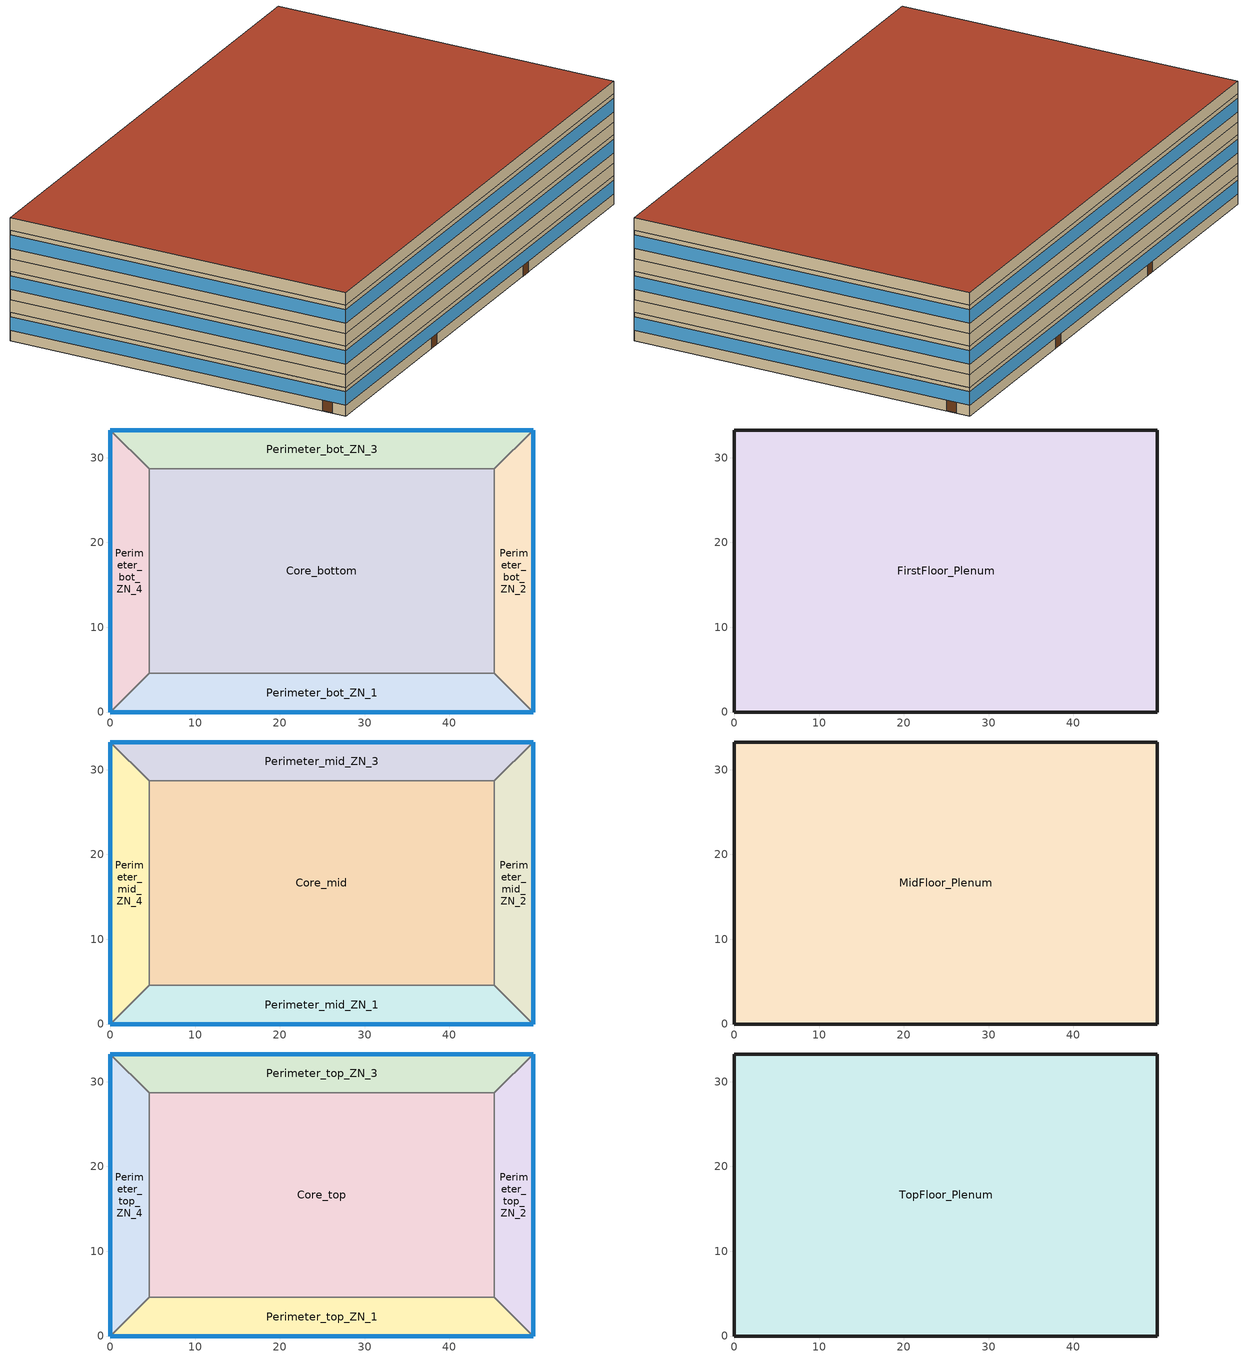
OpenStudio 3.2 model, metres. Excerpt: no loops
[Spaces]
Core_bottom
 floor ground (Foundation F 126 Perim 0 Area 98354): 45.34,28.7 45.34,4.57 4.57,4.57 4.57,28.7 z0
 wall to Perimeter_bot_ZN_1: 4.57,4.57 45.34,4.57 z0:2.74
 wall to Perimeter_bot_ZN_2: 45.34,4.57 45.34,28.7 z0:2.74
 wall to Perimeter_bot_ZN_4: 4.57,28.7 4.57,4.57 z0:2.74
 wall to Perimeter_bot_ZN_3: 45.34,28.7 4.57,28.7 z0:2.74
Perimeter_bot_ZN_2
 floor ground (Foundation F 126 Perim 3327 Area 13126): 49.91,33.27 49.91,0 45.34,4.57 45.34,28.7 z0
 wall outside: 49.91,0 49.91,33.27 z0:2.74
 wall to Perimeter_bot_ZN_1: 45.34,4.57 49.91,0 z0:2.74
 wall to Perimeter_bot_ZN_3: 49.91,33.27 45.34,28.7 z0:2.74
 window: 49.91,0 49.91,33.27 z1.02:2.33
 door: 49.91,30.99 49.91,31.9 z0:2.13
Perimeter_bot_ZN_3
 floor ground (Foundation F 126 Perim 4991 Area 20734): 49.91,33.27 45.34,28.7 4.57,28.7 0,33.27 z0
 wall outside: 49.91,33.27 0,33.27 z0:2.74
 wall to Perimeter_bot_ZN_4: 0,33.27 4.57,28.7 z0:2.74
 window: 49.91,33.27 0,33.27 z1.02:2.33
 door: 33.94,33.27 33.03,33.27 / 16.84,33.27 15.93,33.27 z0:2.13
Perimeter_bot_ZN_1
 floor ground (Foundation F 126 Perim 4991 Area 20734): 45.34,4.57 49.91,0 0,0 4.57,4.57 z0
 wall outside: 0,0 49.91,0 z0:2.74
 wall to Perimeter_bot_ZN_4: 4.57,4.57 0,0 z0:2.74
 window: 0,0 49.91,0 z1.02:2.33
 door: 15.98,0 16.9,0 / 33.01,0 33.93,0 z0:2.13
Perimeter_bot_ZN_4
 floor ground (Foundation F 126 Perim 3327 Area 13125): 0,33.27 4.57,28.7 4.57,4.57 0,0 z0
 wall outside: 0,33.27 0,0 z0:2.74
 window: 0,33.27 0,0 z1.02:2.33
 door: 0,2.28 0,1.37 z0:2.13
FirstFloor_Plenum
 floor to Perimeter_bot_ZN_3: 49.91,33.27 45.34,28.7 4.57,28.7 0,33.27 z2.74
 floor to Perimeter_bot_ZN_1: 45.34,4.57 49.91,0 0,0 4.57,4.57 z2.74
 floor to Core_bottom: 45.34,28.7 45.34,4.57 4.57,4.57 4.57,28.7 z2.74
 floor to Perimeter_bot_ZN_4: 0,33.27 4.57,28.7 4.57,4.57 0,0 z2.74
 floor to Perimeter_bot_ZN_2: 49.91,33.27 49.91,0 45.34,4.57 45.34,28.7 z2.74
 wall outside: 0,33.27 0,0 49.91,0 49.91,33.27 0,33.27 z2.74:3.96
Perimeter_mid_ZN_4
 floor to FirstFloor_Plenum: 0,33.27 4.57,28.7 4.57,4.57 0,0 z3.96
 wall outside: 0,33.27 0,0 z3.96:6.71
 wall to Perimeter_mid_ZN_3: 4.57,28.7 0,33.27 z3.96:6.71
 wall to Core_mid: 4.57,4.57 4.57,28.7 z3.96:6.71
 wall to Perimeter_mid_ZN_1: 0,0 4.57,4.57 z3.96:6.71
 window: 0,33.27 0,0 z4.98:6.29
Perimeter_mid_ZN_1
 floor to FirstFloor_Plenum: 45.34,4.57 49.91,0 0,0 4.57,4.57 z3.96
 wall outside: 0,0 49.91,0 z3.96:6.71
 wall to Core_mid: 45.34,4.57 4.57,4.57 z3.96:6.71
 wall to Perimeter_mid_ZN_2: 49.91,0 45.34,4.57 z3.96:6.71
 window: 0,0 49.91,0 z4.98:6.29
Perimeter_mid_ZN_2
 floor to FirstFloor_Plenum: 49.91,33.27 49.91,0 45.34,4.57 45.34,28.7 z3.96
 wall outside: 49.91,0 49.91,33.27 z3.96:6.71
 wall to Perimeter_mid_ZN_3: 49.91,33.27 45.34,28.7 z3.96:6.71
 wall to Core_mid: 45.34,28.7 45.34,4.57 z3.96:6.71
 window: 49.91,0 49.91,33.27 z4.98:6.29
Core_mid
 floor to FirstFloor_Plenum: 45.34,28.7 45.34,4.57 4.57,4.57 4.57,28.7 z3.96
 wall to Perimeter_mid_ZN_3: 45.34,28.7 4.57,28.7 z3.96:6.71
Perimeter_mid_ZN_3
 floor to FirstFloor_Plenum: 49.91,33.27 45.34,28.7 4.57,28.7 0,33.27 z3.96
 wall outside: 49.91,33.27 0,33.27 z3.96:6.71
 window: 49.91,33.27 0,33.27 z4.98:6.29
MidFloor_Plenum
 floor to Perimeter_mid_ZN_3: 49.91,33.27 45.34,28.7 4.57,28.7 0,33.27 z6.71
 floor to Perimeter_mid_ZN_4: 0,33.27 4.57,28.7 4.57,4.57 0,0 z6.71
 floor to Core_mid: 45.34,28.7 45.34,4.57 4.57,4.57 4.57,28.7 z6.71
 floor to Perimeter_mid_ZN_2: 49.91,33.27 49.91,0 45.34,4.57 45.34,28.7 z6.71
 floor to Perimeter_mid_ZN_1: 45.34,4.57 49.91,0 0,0 4.57,4.57 z6.71
 wall outside: 0,33.27 0,0 49.91,0 49.91,33.27 0,33.27 z6.71:7.92
Perimeter_top_ZN_3
 floor to MidFloor_Plenum: 49.91,33.27 45.34,28.7 4.57,28.7 0,33.27 z7.92
 wall outside: 49.91,33.27 0,33.27 z7.92:10.67
 wall to Perimeter_top_ZN_4: 0,33.27 4.57,28.7 z7.92:10.67
 wall to Core_top: 4.57,28.7 45.34,28.7 z7.92:10.67
 wall to Perimeter_top_ZN_2: 45.34,28.7 49.91,33.27 z7.92:10.67
 window: 49.91,33.27 0,33.27 z8.95:10.25
Perimeter_top_ZN_4
 floor to MidFloor_Plenum: 0,33.27 4.57,28.7 4.57,4.57 0,0 z7.92
 wall outside: 0,33.27 0,0 z7.92:10.67
 wall to Perimeter_top_ZN_1: 0,0 4.57,4.57 z7.92:10.67
 wall to Core_top: 4.57,4.57 4.57,28.7 z7.92:10.67
 window: 0,33.27 0,0 z8.95:10.25
Core_top
 floor to MidFloor_Plenum: 45.34,28.7 45.34,4.57 4.57,4.57 4.57,28.7 z7.92
 wall to Perimeter_top_ZN_1: 4.57,4.57 45.34,4.57 z7.92:10.67
 wall to Perimeter_top_ZN_2: 45.34,4.57 45.34,28.7 z7.92:10.67
Perimeter_top_ZN_2
 floor to MidFloor_Plenum: 49.91,33.27 49.91,0 45.34,4.57 45.34,28.7 z7.92
 wall outside: 49.91,0 49.91,33.27 z7.92:10.67
 wall to Perimeter_top_ZN_1: 45.34,4.57 49.91,0 z7.92:10.67
 window: 49.91,0 49.91,33.27 z8.95:10.25
Perimeter_top_ZN_1
 floor to MidFloor_Plenum: 45.34,4.57 49.91,0 0,0 4.57,4.57 z7.92
 wall outside: 0,0 49.91,0 z7.92:10.67
 window: 0,0 49.91,0 z8.95:10.25
TopFloor_Plenum
 floor to Perimeter_top_ZN_4: 0,33.27 4.57,28.7 4.57,4.57 0,0 z10.67
 floor to Perimeter_top_ZN_2: 49.91,33.27 49.91,0 45.34,4.57 45.34,28.7 z10.67
 floor to Core_top: 45.34,28.7 45.34,4.57 4.57,4.57 4.57,28.7 z10.67
 floor to Perimeter_top_ZN_3: 49.91,33.27 45.34,28.7 4.57,28.7 0,33.27 z10.67
 floor to Perimeter_top_ZN_1: 45.34,4.57 49.91,0 0,0 4.57,4.57 z10.67
 wall outside: 0,33.27 0,0 49.91,0 49.91,33.27 0,33.27 z10.67:11.89
 roof outside: 49.91,0 49.91,33.27 0,33.27 0,0 z11.89
[Site]
Tucson-Davis Monthan AFB_AZ_USA: Latitude {deg}=32.17; Longitude {deg}=-110.88; Time Zone {hr}=-7; Elevation {m}=809; Terrain=City
[Building]
-MediumOffice-ASHRAE 169-2013-2B created: 2021-10-06 16:02:52 +0300: North Axis {deg}=0; Default Construction Set=90.1-2016 - MedOffice - ASHRAE 169-2013-2B; Standards Number of Stories=3; Standards Number of Above Ground Stories=3; Standards Building Type=MediumOffice
[ClimateZones]
Climate Zone Institution Name 1=ASHRAE; Climate Zone Document Name 1=ANSI/ASHRAE Standard 169; Climate Zone Document Year 1=2006; Climate Zone Value 1=2B; Climate Zone Institution Name 2=CEC; Climate Zone Document Name 2=California Climate Zone Descriptions; Climate Zone Document Year 2=1995
[Site:WaterMainsTemperature]
Calculation Method=Correlation; Annual Average Outdoor Air Temperature {C}=21.6583; Maximum Difference In Monthly Average Outdoor Air Temperatures {deltaC}=19.3
[SizingPeriod:DesignDay] Barometric Pressure {Pa}=91976; Sky Clearness=0; Rain Indicator=0; Snow Indicator=0; Day of Month=21; Daylight Saving Time Indicator=0; Humidity Indicating Type=Wetbulb; Dry-Bulb Temperature Range Modifier Type=DefaultMultipliers
Name | Maximum Dry-Bulb Temperature {C} | Daily Dry-Bulb Temperature Range {deltaC} | Humidity Indicating Conditions at Maximum Dry-Bulb | Wind Speed {m/s} | Wind Direction {deg} | Month | Day Type | Solar Model Indicator | ASHRAE Taub | ASHRAE Taud
Tucson-Davis-Monthan.AFB_AZ_USA Ann Clg .4% Condns DB=>MWB | 40.8 | 13.3 | 18.5 | 4.8 | 310 | 7 | SummerDesignDay | ASHRAETau | 0.555 | 1.729
Tucson-Davis-Monthan.AFB_AZ_USA Ann Htg 99.6% Condns DB | 0.5 | 0 | 0.5 | 2.1 | 140 | 12 | WinterDesignDay | ASHRAEClearSky
[Site:GroundTemperature:FCfactorMethod]
January Ground Temperature {C}=20.9; February Ground Temperature {C}=15.4; March Ground Temperature {C}=11.9; April Ground Temperature {C}=14.8; May Ground Temperature {C}=12.7; June Ground Temperature {C}=15.4; July Ground Temperature {C}=23.3; August Ground Temperature {C}=26.3; September Ground Temperature {C}=31.2; October Ground Temperature {C}=30.4; November Ground Temperature {C}=29.8; December Ground Temperature {C}=27.8
[Material:NoMass] Thermal Absorptance=0.9; Solar Absorptance=0.7
Name | Roughness | Thermal Resistance {m2-K/W} | Visible Absorptance
CP02 CARPET PAD | VeryRough | 0.21648 | 0.8
Typical Insulation R-6.78 | Smooth | 1.19347 | 0.7
Typical Carpet Pad | Smooth | 0.21648 | 0.8
Typical Insulation R-9.73 | Smooth | 1.71283 | 0.7
Typical Insulation R-24.52 | Smooth | 4.31889 | 0.7
Typical Insulation R-1.85 | Smooth | 0.326262 | 0.7
Typical Insulation R-2.38 | Smooth | 0.418404 | 0.7
[Material]
Name | Roughness | Thickness {m} | Conductivity {W/m-K} | Density {kg/m3} | Specific Heat {J/kg-K} | Thermal Absorptance | Solar Absorptance | Visible Absorptance
100mm Normalweight concrete floor | MediumSmooth | 0.1016 | 2.31 | 2322 | 832
G01 13mm gypsum board | Smooth | 0.0127 | 0.16 | 800 | 1090 | 0.9 | 0.7 | 0.5
4 in. Normalweight Concrete Floor | MediumRough | 0.1016 | 2.31 | 2322 | 832 | 0.9 | 0.7 | 0.7
25mm Stucco | Smooth | 0.0254 | 0.72 | 1856 | 840 | 0.9 | 0.7 | 0.7
5/8 in. Gypsum Board | MediumSmooth | 0.0159 | 0.16 | 800 | 1090 | 0.9 | 0.7 | 0.7
Roof Membrane - Highly Reflective | VeryRough | 0.0095 | 0.16 | 1121.29 | 1460 | 0.75 | 0.45 | 0.7
Metal Roof Surface; F08 Metal surface | Smooth | 0.0008 | 45.28 | 7824 | 500 | 0.9 | 0.7 | 0.7
8 in. Normalweight Concrete Floor | MediumRough | 0.2032 | 2.31 | 2322 | 832 | 0.9 | 0.7 | 0.7
8 in. Concrete Block Basement Wall | MediumRough | 0.2032 | 1.326 | 1842 | 912 | 0.9 | 0.7 | 0.7
G05 25mm wood | MediumSmooth | 0.0254 | 0.15 | 608 | 1630 | 0.9 | 0.5 | 0.5
Acoustic Tile - 1/2 in. | MediumSmooth | 0.0127 | 0.0576335 | 288.332 | 795.492 |  | 0 | 0
Std Wood 6inch | MediumSmooth | 0.15 | 0.12 | 540 | 1210 | 0.9 | 0.7 | 0.7
[Construction:FfactorGroundFloor] F-Factor {W/m-K}=1.26344
Name | Area {m2} | PerimeterExposed {m}
Foundation F 126 Perim 0 Area 98354 | 983.537 | 0
Foundation F 126 Perim 3327 Area 13126 | 131.262 | 33.2738
Foundation F 126 Perim 4991 Area 20734 | 207.338 | 49.911
Foundation F 126 Perim 3327 Area 13125 | 131.254 | 33.2738
[DefaultConstructionSet]
Name | Default Exterior Surface Constructions | Default Interior Surface Constructions | Default Ground Contact Surface Constructions | Default Exterior SubSurface Constructions | Default Interior SubSurface Constructions | Interior Partition Construction
90.1-2016 - MedOffice - ASHRAE 169-2013-2B | Default Surface Constructions 1 | Default Surface Constructions 2 | Default Surface Constructions 3 | Default Sub Surface Constructions 1 | Default Sub Surface Constructions 2 | Typical Interior Partition
90.1-2016 - MedOffice - Plenum - ASHRAE 169-2013-2B | Default Surface Constructions 4 | Default Surface Constructions 5 | Default Surface Constructions 6 | Default Sub Surface Constructions 3 | Default Sub Surface Constructions 4
[DefaultSurfaceConstructions]
Name | Floor Construction | Wall Construction | Roof Ceiling Construction
Default Surface Constructions 1 | Typical Insulated Exterior Mass Floor R-9.35 | Typical Insulated Steel Framed Exterior Wall R-11.9 | Typical IEAD Roof - Highly Reflective R-25.64
Default Surface Constructions 2 | Typical Interior Floor | Typical Interior Wall | Typical Interior Ceiling
Default Surface Constructions 3 | Typical Insulated Carpeted 8in Slab Floor | Typical Insulated Basement Mass Wall
Default Surface Constructions 4; Default Surface Constructions 6
Default Surface Constructions 5 | Plenum Acoustical Tile
[Construction]
Typical Insulated Exterior Mass Floor R-9.35: Typical Insulation R-6.78, 4 in. Normalweight Concrete Floor, Typical Carpet Pad
Typical Insulated Steel Framed Exterior Wall R-11.9: 25mm Stucco, 5/8 in. Gypsum Board, Typical Insulation R-9.73, 5/8 in. Gypsum Board
Typical IEAD Roof - Highly Reflective R-25.64: Roof Membrane - Highly Reflective, Typical Insulation R-24.52, Metal Roof Surface
Typical Interior Floor: 100mm Normalweight concrete floor, CP02 CARPET PAD
Typical Interior Wall: G01 13mm gypsum board, G01 13mm gypsum board
Typical Interior Ceiling: CP02 CARPET PAD, 100mm Normalweight concrete floor
Typical Insulated Carpeted 8in Slab Floor: 8 in. Normalweight Concrete Floor, Typical Carpet Pad
Typical Insulated Basement Mass Wall: 8 in. Concrete Block Basement Wall
U 0.54 SHGC 0.25 Simple Glazing Window U-0.54 SHGC 0.25: U 0.54 SHGC 0.25 Simple Glazing U-0.54 SHGC 0.25
U 0.54 SHGC 0.25 Simple Glazing Window U-0.54 SHGC 0.25 1: U 0.54 SHGC 0.25 Simple Glazing U-0.54 SHGC 0.25 1
Typical Insulated Metal Door R-2.7: F08 Metal surface, Typical Insulation R-1.85
U 0.54 SHGC 0.25 Simple Glazing Window U-0.54 SHGC 0.25 2: U 0.54 SHGC 0.25 Simple Glazing U-0.54 SHGC 0.25 2
Typical Overhead Door R-3.23: Typical Insulation R-2.38
U 0.65 SHGC 0.55 Simple Glazing Skylight U-0.65 SHGC 0.0: U 0.65 SHGC 0.55 Simple Glazing U-0.65 SHGC 0.0
Typical Interior Window: Clear 3mm
Typical Interior Door; Typical Interior Partition: G05 25mm wood
Plenum Acoustical Tile: Acoustic Tile - 1/2 in.
InteriorFurnishings: Std Wood 6inch
[DefaultSubSurfaceConstructions]
Name | Fixed Window Construction | Operable Window Construction | Door Construction | Glass Door Construction | Overhead Door Construction | Skylight Construction | Tubular Daylight Dome Construction | Tubular Daylight Diffuser Construction
Default Sub Surface Constructions 1 | U 0.54 SHGC 0.25 Simple Glazing Window U-0.54 SHGC 0.25 | U 0.54 SHGC 0.25 Simple Glazing Window U-0.54 SHGC 0.25 1 | Typical Insulated Metal Door R-2.7 | U 0.54 SHGC 0.25 Simple Glazing Window U-0.54 SHGC 0.25 2 | Typical Overhead Door R-3.23 | U 0.65 SHGC 0.55 Simple Glazing Skylight U-0.65 SHGC 0.0 | Typical Interior Window | Typical Interior Window
Default Sub Surface Constructions 2 | Typical Interior Window | Typical Interior Window | Typical Interior Door
Default Sub Surface Constructions 3; Default Sub Surface Constructions 4
[WindowMaterial:SimpleGlazingSystem]
Name | U-Factor {W/m2-K} | Solar Heat Gain Coefficient
U 0.54 SHGC 0.25 Simple Glazing U-0.54 SHGC 0.25; U 0.54 SHGC 0.25 Simple Glazing U-0.54 SHGC 0.25 1; U 0.54 SHGC 0.25 Simple Glazing U-0.54 SHGC 0.25 2 | 3.06626 | 0.25
U 0.65 SHGC 0.55 Simple Glazing U-0.65 SHGC 0.0 | 3.69087 | 0.55
[WindowMaterial:Glazing]
Clear 3mm: Optical Data Type=SpectralAverage; Thickness {m}=0.003; Solar Transmittance at Normal Incidence=0.837; Front Side Solar Reflectance at Normal Incidence=0.075; Back Side Solar Reflectance at Normal Incidence=0.075; Visible Transmittance at Normal Incidence=0.898; Front Side Visible Reflectance at Normal Incidence=0.081; Back Side Visible Reflectance at Normal Incidence=0.081; Infrared Transmittance at Normal Incidence=0; Front Side Infrared Hemispherical Emissivity=0.84; Back Side Infrared Hemispherical Emissivity=0.84; Conductivity {W/m-K}=0.9; Dirt Correction Factor for Solar and Visible Transmittance=1; Solar Diffusing=No
[Space]
Name | Space Type | Building Story | Thermal Zone | Part of Total Floor Area
Perimeter_mid_ZN_4 | Office WholeBuilding - Md Office | Building Story 2 | Perimeter_mid_ZN_4 ZN | Yes
Core_bottom | Office WholeBuilding - Md Office | Building Story 1 | Core_bottom ZN | Yes
FirstFloor_Plenum | Plenum | Building Story 1 | FirstFloor_Plenum ZN | No
TopFloor_Plenum | Plenum | Building Story 3 | TopFloor_Plenum ZN | No
Perimeter_top_ZN_3 | Office WholeBuilding - Md Office | Building Story 3 | Perimeter_top_ZN_3 ZN | Yes
Perimeter_bot_ZN_2 | Office WholeBuilding - Md Office | Building Story 1 | Perimeter_bot_ZN_2 ZN | Yes
MidFloor_Plenum | Plenum | Building Story 2 | MidFloor_Plenum ZN | No
Perimeter_mid_ZN_1 | Office WholeBuilding - Md Office | Building Story 2 | Perimeter_mid_ZN_1 ZN | Yes
Perimeter_bot_ZN_1 | Office WholeBuilding - Md Office | Building Story 1 | Perimeter_bot_ZN_1 ZN | Yes
Perimeter_bot_ZN_3 | Office WholeBuilding - Md Office | Building Story 1 | Perimeter_bot_ZN_3 ZN | Yes
Perimeter_mid_ZN_2 | Office WholeBuilding - Md Office | Building Story 2 | Perimeter_mid_ZN_2 ZN | Yes
Perimeter_top_ZN_4 | Office WholeBuilding - Md Office | Building Story 3 | Perimeter_top_ZN_4 ZN | Yes
Perimeter_bot_ZN_4 | Office WholeBuilding - Md Office | Building Story 1 | Perimeter_bot_ZN_4 ZN | Yes
Core_top | Office WholeBuilding - Md Office | Building Story 3 | Core_top ZN | Yes
Perimeter_top_ZN_2 | Office WholeBuilding - Md Office | Building Story 3 | Perimeter_top_ZN_2 ZN | Yes
Perimeter_top_ZN_1 | Office WholeBuilding - Md Office | Building Story 3 | Perimeter_top_ZN_1 ZN | Yes
Core_mid | Office WholeBuilding - Md Office | Building Story 2 | Core_mid ZN | Yes
Perimeter_mid_ZN_3 | Office WholeBuilding - Md Office | Building Story 2 | Perimeter_mid_ZN_3 ZN | Yes
[BuildingStory]
Name | Nominal Z Coordinate {m}
Building Story 1 | 0
Building Story 2 | 3.9624
Building Story 3 | 7.9248
[SpaceType]
Name | Default Schedule Set | Design Specification Outdoor Air Object | Standards Building Type | Standards Space Type | Default Construction Set
Office WholeBuilding - Md Office | Office WholeBuilding - Md Office Schedule Set | Office WholeBuilding - Md Office Ventilation | Office | WholeBuilding - Md Office
Plenum | Plenum Schedule Set |  |  | Plenum | 90.1-2016 - MedOffice - Plenum - ASHRAE 169-2013-2B
[People:Definition]
Office WholeBuilding - Md Office People Definition: Number of People Calculation Method=People/Area; People per Space Floor Area {person/m2}=0.0538196; Fraction Radiant=0.3; Thermal Comfort Model Type 1=Fanger
[People]
Office WholeBuilding - Md Office People: People Definition=Office WholeBuilding - Md Office People Definition; Space or SpaceType=Office WholeBuilding - Md Office; Work Efficiency Schedule=Work Efficiency Schedule; Clothing Insulation Schedule=Clothing Schedule; Air Velocity Schedule=Air Velocity Schedule; Multiplier=1
[Lights:Definition]
Office WholeBuilding - Md Office Lights Definition: Design Level Calculation Method=Watts/Area; Watts per Space Floor Area {W/m2}=8.50349; Fraction Radiant=0.7; Fraction Visible=0.2; Return Air Fraction=0
[Lights]
Office WholeBuilding - Md Office Lights: Lights Definition=Office WholeBuilding - Md Office Lights Definition; Space or SpaceType=Office WholeBuilding - Md Office; Fraction Replaceable=1
[ElectricEquipment:Definition] Fraction Radiant=0.5
Name | Design Level Calculation Method | Watts per Space Floor Area {W/m2} | Fraction Latent | Fraction Lost | Design Level {W}
Office WholeBuilding - Md Office Elec Equip Definition | Watts/Area | 8.07293 | 0 | 0
Elevator Lift Motor | EquipmentLevel |  |  |  | 16055
Elevator Fan | EquipmentLevel |  |  |  | 30.9576
Elevator Lights | EquipmentLevel |  |  |  | 32.3486
[ElectricEquipment]
Name | Electric Equipment Definition | Space or SpaceType | Schedule | Multiplier
Office WholeBuilding - Md Office Elec Equip | Office WholeBuilding - Md Office Elec Equip Definition | Office WholeBuilding - Md Office
2 Elevator Lift Motors | Elevator Lift Motor | Core_bottom | OfficeMedium BLDG_ELEVATORS | 2
2 Elevator Fans | Elevator Fan | Core_bottom | OfficeMedium ELEV_LIGHT_FAN_SCH_ADD_DF | 2
2 Elevator Lights | Elevator Lights | Core_bottom | OfficeMedium ELEV_LIGHT_FAN_SCH_ADD_DF | 2
[DesignSpecification:OutdoorAir]
Office WholeBuilding - Md Office Ventilation: Outdoor Air Method=Sum; Outdoor Air Flow per Floor Area {m3/s-m2}=0.0004318
[DefaultScheduleSet]
Name | Number of People Schedule | People Activity Level Schedule | Lighting Schedule | Electric Equipment Schedule | Infiltration Schedule
Office WholeBuilding - Md Office Schedule Set | OfficeMedium BLDG_OCC_SCH | OfficeMedium ACTIVITY_SCH | OfficeMedium BLDG_LIGHT_SCH_2013 | OfficeMedium BLDG_EQUIP_SCH_2013 | OfficeMedium INFIL_SCH_PNNL
Plenum Schedule Set
[ThermostatSetpoint:DualSetpoint]
Name | Heating Setpoint Temperature Schedule | Cooling Setpoint Temperature Schedule
Office WholeBuilding - Md Office Thermostat 1; Office WholeBuilding - Md Office Thermostat 2; Office WholeBuilding - Md Office Thermostat 3; Office WholeBuilding - Md Office Thermostat 4; Office WholeBuilding - Md Office Thermostat 5; Office WholeBuilding - Md Office Thermostat 6; Office WholeBuilding - Md Office Thermostat 7; Office WholeBuilding - Md Office Thermostat 8; Office WholeBuilding - Md Office Thermostat 9; Office WholeBuilding - Md Office Thermostat 10; Office WholeBuilding - Md Office Thermostat 11; Office WholeBuilding - Md Office Thermostat 12; Office WholeBuilding - Md Office Thermostat 13; Office WholeBuilding - Md Office Thermostat 14; Office WholeBuilding - Md Office Thermostat 15 | OfficeMedium HTGSETP_SCH_YES_OPTIMUM | OfficeMedium CLGSETP_SCH_YES_OPTIMUM
Plenum Thermostat 1; Plenum Thermostat 2; Plenum Thermostat 3
[SpaceInfiltration:DesignFlowRate]
Name | Space or SpaceType | Schedule | Design Flow Rate Calculation Method | Flow per Exterior Surface Area {m3/s-m2} | Constant Term Coefficient | Temperature Term Coefficient | Velocity Term Coefficient | Velocity Squared Term Coefficient | Design Flow Rate {m3/s}
FirstFloor_Plenum Infiltration | FirstFloor_Plenum | OfficeMedium INFIL_SCH_PNNL | Flow/ExteriorArea | 0.000569573 | 0 | 0 | 0.224 | 0
MidFloor_Plenum Infiltration | MidFloor_Plenum | OfficeMedium INFIL_SCH_PNNL | Flow/ExteriorArea | 0.000569573 | 0 | 0 | 0.224 | 0
Perimeter_bot_ZN_1 Infiltration | Perimeter_bot_ZN_1 | OfficeMedium INFIL_SCH_PNNL | Flow/ExteriorArea | 0.000569573 | 0 | 0 | 0.224 | 0
Perimeter_bot_ZN_2 Infiltration | Perimeter_bot_ZN_2 | OfficeMedium INFIL_SCH_PNNL | Flow/ExteriorArea | 0.000569573 | 0 | 0 | 0.224 | 0
Perimeter_bot_ZN_3 Infiltration | Perimeter_bot_ZN_3 | OfficeMedium INFIL_SCH_PNNL | Flow/ExteriorArea | 0.000569573 | 0 | 0 | 0.224 | 0
Perimeter_bot_ZN_4 Infiltration | Perimeter_bot_ZN_4 | OfficeMedium INFIL_SCH_PNNL | Flow/ExteriorArea | 0.000569573 | 0 | 0 | 0.224 | 0
Perimeter_mid_ZN_1 Infiltration | Perimeter_mid_ZN_1 | OfficeMedium INFIL_SCH_PNNL | Flow/ExteriorArea | 0.000569573 | 0 | 0 | 0.224 | 0
Perimeter_mid_ZN_2 Infiltration | Perimeter_mid_ZN_2 | OfficeMedium INFIL_SCH_PNNL | Flow/ExteriorArea | 0.000569573 | 0 | 0 | 0.224 | 0
Perimeter_mid_ZN_3 Infiltration | Perimeter_mid_ZN_3 | OfficeMedium INFIL_SCH_PNNL | Flow/ExteriorArea | 0.000569573 | 0 | 0 | 0.224 | 0
Perimeter_mid_ZN_4 Infiltration | Perimeter_mid_ZN_4 | OfficeMedium INFIL_SCH_PNNL | Flow/ExteriorArea | 0.000569573 | 0 | 0 | 0.224 | 0
Perimeter_top_ZN_1 Infiltration | Perimeter_top_ZN_1 | OfficeMedium INFIL_SCH_PNNL | Flow/ExteriorArea | 0.000569573 | 0 | 0 | 0.224 | 0
Perimeter_top_ZN_2 Infiltration | Perimeter_top_ZN_2 | OfficeMedium INFIL_SCH_PNNL | Flow/ExteriorArea | 0.000569573 | 0 | 0 | 0.224 | 0
Perimeter_top_ZN_3 Infiltration | Perimeter_top_ZN_3 | OfficeMedium INFIL_SCH_PNNL | Flow/ExteriorArea | 0.000569573 | 0 | 0 | 0.224 | 0
Perimeter_top_ZN_4 Infiltration | Perimeter_top_ZN_4 | OfficeMedium INFIL_SCH_PNNL | Flow/ExteriorArea | 0.000569573 | 0 | 0 | 0.224 | 0
TopFloor_Plenum Infiltration | TopFloor_Plenum | OfficeMedium INFIL_SCH_PNNL | Flow/ExteriorArea | 6.19946e-05 | 0 | 0 | 0.224 | 0
entry door Infiltration | Perimeter_bot_ZN_1 | OfficeMedium INFIL_Door_Opening_SCH | Flow/Space |  |  |  |  |  | 1.043
[ThermalZone] Use Ideal Air Loads=No
Name | Thermostat | Primary Daylighting Control | Fraction of Zone Controlled by Primary Daylighting Control | Secondary Daylighting Control | Fraction of Zone Controlled by Secondary Daylighting Control
Core_bottom ZN | Office WholeBuilding - Md Office Thermostat 1
Core_mid ZN | Office WholeBuilding - Md Office Thermostat 2
Core_top ZN | Office WholeBuilding - Md Office Thermostat 3
FirstFloor_Plenum ZN | Plenum Thermostat 1
MidFloor_Plenum ZN | Plenum Thermostat 2
Perimeter_bot_ZN_1 ZN | Office WholeBuilding - Md Office Thermostat 4 | Perimeter_bot_ZN_1 Daylt Sensor 1 | 0.3835 | Perimeter_bot_ZN_1 Daylt Sensor 2 | 0.1395
Perimeter_bot_ZN_2 ZN | Office WholeBuilding - Md Office Thermostat 5 | Perimeter_bot_ZN_2 Daylt Sensor 1 | 0.3835 | Perimeter_bot_ZN_2 Daylt Sensor 2 | 0.1395
Perimeter_bot_ZN_3 ZN | Office WholeBuilding - Md Office Thermostat 6 | Perimeter_bot_ZN_3 Daylt Sensor 1 | 0.3835 | Perimeter_bot_ZN_3 Daylt Sensor 2 | 0.1395
Perimeter_bot_ZN_4 ZN | Office WholeBuilding - Md Office Thermostat 7 | Perimeter_bot_ZN_4 Daylt Sensor 1 | 0.3835 | Perimeter_bot_ZN_4 Daylt Sensor 2 | 0.1395
Perimeter_mid_ZN_1 ZN | Office WholeBuilding - Md Office Thermostat 8 | Perimeter_mid_ZN_1 Daylt Sensor 1 | 0.3835 | Perimeter_mid_ZN_1 Daylt Sensor 2 | 0.1395
Perimeter_mid_ZN_2 ZN | Office WholeBuilding - Md Office Thermostat 9 | Perimeter_mid_ZN_2 Daylt Sensor 1 | 0.3835 | Perimeter_mid_ZN_2 Daylt Sensor 2 | 0.1395
Perimeter_mid_ZN_3 ZN | Office WholeBuilding - Md Office Thermostat 10 | Perimeter_mid_ZN_3 Daylt Sensor 1 | 0.3835 | Perimeter_mid_ZN_3 Daylt Sensor 2 | 0.1395
Perimeter_mid_ZN_4 ZN | Office WholeBuilding - Md Office Thermostat 11 | Perimeter_mid_ZN_4 Daylt Sensor 1 | 0.3835 | Perimeter_mid_ZN_4 Daylt Sensor 2 | 0.1395
Perimeter_top_ZN_1 ZN | Office WholeBuilding - Md Office Thermostat 12 | Perimeter_top_ZN_1 Daylt Sensor 1 | 0.3835 | Perimeter_top_ZN_1 Daylt Sensor 2 | 0.1395
Perimeter_top_ZN_2 ZN | Office WholeBuilding - Md Office Thermostat 13 | Perimeter_top_ZN_2 Daylt Sensor 1 | 0.3835 | Perimeter_top_ZN_2 Daylt Sensor 2 | 0.1395
Perimeter_top_ZN_3 ZN | Office WholeBuilding - Md Office Thermostat 14 | Perimeter_top_ZN_3 Daylt Sensor 1 | 0.3835 | Perimeter_top_ZN_3 Daylt Sensor 2 | 0.1395
Perimeter_top_ZN_4 ZN | Office WholeBuilding - Md Office Thermostat 15 | Perimeter_top_ZN_4 Daylt Sensor 1 | 0.3835 | Perimeter_top_ZN_4 Daylt Sensor 2 | 0.1395
TopFloor_Plenum ZN | Plenum Thermostat 3
[Sizing:Zone] Zone Cooling Design Supply Air Temperature Input Method=SupplyAirTemperature; Zone Cooling Design Supply Air Temperature {C}=14; Zone Cooling Design Supply Air Temperature Difference {deltaC}=11.11; Zone Heating Design Supply Air Temperature Input Method=SupplyAirTemperature; Zone Heating Design Supply Air Temperature {C}=40; Zone Heating Design Supply Air Temperature Difference {deltaC}=11.11; Zone Cooling Design Supply Air Humidity Ratio {kg-H2O/kg-air}=0.0085; Zone Heating Design Supply Air Humidity Ratio {kg-H2O/kg-air}=0.008; Cooling Design Air Flow Method=DesignDay; Heating Design Air Flow Method=DesignDay; Account for Dedicated Outdoor Air System=No; Dedicated Outdoor Air System Control Strategy=NeutralSupplyAir; Dedicated Outdoor Air Low Setpoint Temperature for Design {C}=autosize; Dedicated Outdoor Air High Setpoint Temperature for Design {C}=autosize
FirstFloor_Plenum ZN; MidFloor_Plenum ZN; TopFloor_Plenum ZN
[AvailabilityManager:NightCycle] Applicability Schedule=Always On Discrete; Control Type=CycleOnAny; Thermostat Tolerance {deltaC}=1; Cycling Run Time {s}=1800
Availability Manager Night Cycle 1; Availability Manager Night Cycle 2; Availability Manager Night Cycle 3
[AirLoopHVAC:ReturnPlenum]
Name | ThermalZone
Air Loop HVAC Return Plenum 1 | FirstFloor_Plenum ZN
Air Loop HVAC Return Plenum 2 | MidFloor_Plenum ZN
Air Loop HVAC Return Plenum 3 | TopFloor_Plenum ZN
[EnergyManagementSystem:Sensor]
Name | Output Variable or Output Meter | Output Variable or Output Meter Index Key
Facility_Int_LTG | InteriorLights:Electricity
Business_Sensor | Schedule Value | OfficeMedium_BUSINESS_SCH
OAT; OAT_1; OAT_2 | Site Outdoor Air Drybulb Temperature | Environment
[EnergyManagementSystem:Program]
Transformer_Load_Prog: SET Wired_LTG = Facility_Int_LTG*0.0281
SET_Core_bottomZN_Light_EMS_Program: SET Core_bottomZN_LSr_IP=0.093*Core_bottomZN_LSr/Core_bottomZN_Area; IF (Business_Sensor <= 0) && (Core_bottomZN_LSr_IP >= 0.02); SET Core_bottomZN_Light1_Actuator = 0.02*Core_bottomZN_Area/0.09290304; ELSE; SET Core_bottomZN_Light1_Actuator = NULL; ENDIF
SET_Core_midZN_Light_EMS_Program: SET Core_midZN_LSr_IP=0.093*Core_midZN_LSr/Core_midZN_Area; IF (Business_Sensor <= 0) && (Core_midZN_LSr_IP >= 0.02); SET Core_midZN_Light1_Actuator = 0.02*Core_midZN_Area/0.09290304; ELSE; SET Core_midZN_Light1_Actuator = NULL; ENDIF
SET_Core_topZN_Light_EMS_Program: SET Core_topZN_LSr_IP=0.093*Core_topZN_LSr/Core_topZN_Area; IF (Business_Sensor <= 0) && (Core_topZN_LSr_IP >= 0.02); SET Core_topZN_Light1_Actuator = 0.02*Core_topZN_Area/0.09290304; ELSE; SET Core_topZN_Light1_Actuator = NULL; ENDIF
SET_Perimeter_bot_ZN_1ZN_Light_EMS_Program: SET Perimeter_bot_ZN_1ZN_LSr_IP=0.093*Perimeter_bot_ZN_1ZN_LSr/Perimeter_bot_ZN_1ZN_Area; IF (Business_Sensor <= 0) && (Perimeter_bot_ZN_1ZN_LSr_IP >= 0.02); SET Perimeter_bot_ZN_1ZN_Light1_Actuator = 0.02*Perimeter_bot_ZN_1ZN_Area/0.09290304; ELSE; SET Perimeter_bot_ZN_1ZN_Light1_Actuator = NULL; ENDIF
SET_Perimeter_bot_ZN_2ZN_Light_EMS_Program: SET Perimeter_bot_ZN_2ZN_LSr_IP=0.093*Perimeter_bot_ZN_2ZN_LSr/Perimeter_bot_ZN_2ZN_Area; IF (Business_Sensor <= 0) && (Perimeter_bot_ZN_2ZN_LSr_IP >= 0.02); SET Perimeter_bot_ZN_2ZN_Light1_Actuator = 0.02*Perimeter_bot_ZN_2ZN_Area/0.09290304; ELSE; SET Perimeter_bot_ZN_2ZN_Light1_Actuator = NULL; ENDIF
SET_Perimeter_bot_ZN_3ZN_Light_EMS_Program: SET Perimeter_bot_ZN_3ZN_LSr_IP=0.093*Perimeter_bot_ZN_3ZN_LSr/Perimeter_bot_ZN_3ZN_Area; IF (Business_Sensor <= 0) && (Perimeter_bot_ZN_3ZN_LSr_IP >= 0.02); SET Perimeter_bot_ZN_3ZN_Light1_Actuator = 0.02*Perimeter_bot_ZN_3ZN_Area/0.09290304; ELSE; SET Perimeter_bot_ZN_3ZN_Light1_Actuator = NULL; ENDIF
SET_Perimeter_bot_ZN_4ZN_Light_EMS_Program: SET Perimeter_bot_ZN_4ZN_LSr_IP=0.093*Perimeter_bot_ZN_4ZN_LSr/Perimeter_bot_ZN_4ZN_Area; IF (Business_Sensor <= 0) && (Perimeter_bot_ZN_4ZN_LSr_IP >= 0.02); SET Perimeter_bot_ZN_4ZN_Light1_Actuator = 0.02*Perimeter_bot_ZN_4ZN_Area/0.09290304; ELSE; SET Perimeter_bot_ZN_4ZN_Light1_Actuator = NULL; ENDIF
SET_Perimeter_mid_ZN_1ZN_Light_EMS_Program: SET Perimeter_mid_ZN_1ZN_LSr_IP=0.093*Perimeter_mid_ZN_1ZN_LSr/Perimeter_mid_ZN_1ZN_Area; IF (Business_Sensor <= 0) && (Perimeter_mid_ZN_1ZN_LSr_IP >= 0.02); SET Perimeter_mid_ZN_1ZN_Light1_Actuator = 0.02*Perimeter_mid_ZN_1ZN_Area/0.09290304; ELSE; SET Perimeter_mid_ZN_1ZN_Light1_Actuator = NULL; ENDIF
SET_Perimeter_mid_ZN_2ZN_Light_EMS_Program: SET Perimeter_mid_ZN_2ZN_LSr_IP=0.093*Perimeter_mid_ZN_2ZN_LSr/Perimeter_mid_ZN_2ZN_Area; IF (Business_Sensor <= 0) && (Perimeter_mid_ZN_2ZN_LSr_IP >= 0.02); SET Perimeter_mid_ZN_2ZN_Light1_Actuator = 0.02*Perimeter_mid_ZN_2ZN_Area/0.09290304; ELSE; SET Perimeter_mid_ZN_2ZN_Light1_Actuator = NULL; ENDIF
SET_Perimeter_mid_ZN_3ZN_Light_EMS_Program: SET Perimeter_mid_ZN_3ZN_LSr_IP=0.093*Perimeter_mid_ZN_3ZN_LSr/Perimeter_mid_ZN_3ZN_Area; IF (Business_Sensor <= 0) && (Perimeter_mid_ZN_3ZN_LSr_IP >= 0.02); SET Perimeter_mid_ZN_3ZN_Light1_Actuator = 0.02*Perimeter_mid_ZN_3ZN_Area/0.09290304; ELSE; SET Perimeter_mid_ZN_3ZN_Light1_Actuator = NULL; ENDIF
SET_Perimeter_mid_ZN_4ZN_Light_EMS_Program: SET Perimeter_mid_ZN_4ZN_LSr_IP=0.093*Perimeter_mid_ZN_4ZN_LSr/Perimeter_mid_ZN_4ZN_Area; IF (Business_Sensor <= 0) && (Perimeter_mid_ZN_4ZN_LSr_IP >= 0.02); SET Perimeter_mid_ZN_4ZN_Light1_Actuator = 0.02*Perimeter_mid_ZN_4ZN_Area/0.09290304; ELSE; SET Perimeter_mid_ZN_4ZN_Light1_Actuator = NULL; ENDIF
SET_Perimeter_top_ZN_1ZN_Light_EMS_Program: SET Perimeter_top_ZN_1ZN_LSr_IP=0.093*Perimeter_top_ZN_1ZN_LSr/Perimeter_top_ZN_1ZN_Area; IF (Business_Sensor <= 0) && (Perimeter_top_ZN_1ZN_LSr_IP >= 0.02); SET Perimeter_top_ZN_1ZN_Light1_Actuator = 0.02*Perimeter_top_ZN_1ZN_Area/0.09290304; ELSE; SET Perimeter_top_ZN_1ZN_Light1_Actuator = NULL; ENDIF
[InternalMass:Definition]
Internal Mass Definition 1: Construction=InteriorFurnishings; Design Level Calculation Method=SurfaceArea/Area; Surface Area per Space Floor Area=2
[InternalMass] Internal Mass Definition=Internal Mass Definition 1; Multiplier=1
Name | Space or SpaceType
Perimeter_mid_ZN_4 Mass | Perimeter_mid_ZN_4
Core_bottom Mass | Core_bottom
Perimeter_mid_ZN_1 Mass | Perimeter_mid_ZN_1
MidFloor_Plenum Mass | MidFloor_Plenum
TopFloor_Plenum Mass | TopFloor_Plenum
FirstFloor_Plenum Mass | FirstFloor_Plenum
Perimeter_top_ZN_3 Mass | Perimeter_top_ZN_3
Perimeter_bot_ZN_2 Mass | Perimeter_bot_ZN_2
Perimeter_bot_ZN_1 Mass | Perimeter_bot_ZN_1
Perimeter_bot_ZN_3 Mass | Perimeter_bot_ZN_3
Perimeter_mid_ZN_2 Mass | Perimeter_mid_ZN_2
Perimeter_top_ZN_4 Mass | Perimeter_top_ZN_4
Perimeter_bot_ZN_4 Mass | Perimeter_bot_ZN_4
Core_top Mass | Core_top
Perimeter_top_ZN_2 Mass | Perimeter_top_ZN_2
Perimeter_top_ZN_1 Mass | Perimeter_top_ZN_1
Core_mid Mass | Core_mid
Perimeter_mid_ZN_3 Mass | Perimeter_mid_ZN_3
[Exterior:Lights:Definition]
Name | Design Level {W}
Occ Sensing Exterior Lights Def | 4717.264
NonDimming Exterior Lights Def | 519.2
[Exterior:Lights] Control Option=AstronomicalClock
Name | Exterior Lights Definition | Schedule
Occ Sensing Exterior Lights Def | Occ Sensing Exterior Lights Def | OfficeMedium Exterior_lighting_schedule_b_2016
NonDimming Exterior Lights Def | NonDimming Exterior Lights Def | OfficeMedium Exterior_lighting_schedule_a
[Daylighting:Control] Illuminance Setpoint {lux}=375; Lighting Control Type=Stepped; Minimum Input Power Fraction for Continuous Dimming Control=0.3; Minimum Light Output Fraction for Continuous Dimming Control=0.2; Number of Stepped Control Steps=3; Probability Lighting will be Reset When Needed in Manual Stepped Control=1; Maximum Allowable Discomfort Glare Index=22
Name | Space | Position X-Coordinate {m} | Position Y-Coordinate {m} | Position Z-Coordinate {m}
Perimeter_bot_ZN_1 Daylt Sensor 1 | Perimeter_bot_ZN_1 | 24.9555 | 1.524 | 0.762
Perimeter_bot_ZN_1 Daylt Sensor 2 | Perimeter_bot_ZN_1 | 24.9555 | 3.048 | 0.762
Perimeter_bot_ZN_2 Daylt Sensor 1 | Perimeter_bot_ZN_2 | 48.387 | 16.6369 | 0.762
Perimeter_bot_ZN_2 Daylt Sensor 2 | Perimeter_bot_ZN_2 | 46.863 | 16.6369 | 0.762
Perimeter_bot_ZN_3 Daylt Sensor 1 | Perimeter_bot_ZN_3 | 24.9555 | 31.7498 | 0.762
Perimeter_bot_ZN_3 Daylt Sensor 2 | Perimeter_bot_ZN_3 | 24.9555 | 30.2258 | 0.762
Perimeter_bot_ZN_4 Daylt Sensor 1 | Perimeter_bot_ZN_4 | 1.524 | 16.6369 | 0.762
Perimeter_bot_ZN_4 Daylt Sensor 2 | Perimeter_bot_ZN_4 | 3.048 | 16.6369 | 0.762
Perimeter_mid_ZN_1 Daylt Sensor 1 | Perimeter_mid_ZN_1 | 24.9555 | 1.524 | 4.7244
Perimeter_mid_ZN_1 Daylt Sensor 2 | Perimeter_mid_ZN_1 | 24.9555 | 3.048 | 4.7244
Perimeter_mid_ZN_2 Daylt Sensor 1 | Perimeter_mid_ZN_2 | 48.387 | 16.6369 | 4.7244
Perimeter_mid_ZN_2 Daylt Sensor 2 | Perimeter_mid_ZN_2 | 46.863 | 16.6369 | 4.7244
Perimeter_mid_ZN_3 Daylt Sensor 1 | Perimeter_mid_ZN_3 | 24.9555 | 31.7498 | 4.7244
Perimeter_mid_ZN_3 Daylt Sensor 2 | Perimeter_mid_ZN_3 | 24.9555 | 30.2258 | 4.7244
Perimeter_mid_ZN_4 Daylt Sensor 1 | Perimeter_mid_ZN_4 | 1.524 | 16.6369 | 4.7244
Perimeter_mid_ZN_4 Daylt Sensor 2 | Perimeter_mid_ZN_4 | 3.048 | 16.6369 | 4.7244
Perimeter_top_ZN_1 Daylt Sensor 1 | Perimeter_top_ZN_1 | 24.9555 | 1.524 | 8.687
Perimeter_top_ZN_1 Daylt Sensor 2 | Perimeter_top_ZN_1 | 24.9555 | 3.048 | 8.687
Perimeter_top_ZN_2 Daylt Sensor 1 | Perimeter_top_ZN_2 | 48.387 | 16.6369 | 8.687
Perimeter_top_ZN_2 Daylt Sensor 2 | Perimeter_top_ZN_2 | 46.863 | 16.6369 | 8.687
Perimeter_top_ZN_3 Daylt Sensor 1 | Perimeter_top_ZN_3 | 24.9555 | 31.7498 | 8.687
Perimeter_top_ZN_3 Daylt Sensor 2 | Perimeter_top_ZN_3 | 24.9555 | 30.2258 | 8.687
Perimeter_top_ZN_4 Daylt Sensor 1 | Perimeter_top_ZN_4 | 1.524 | 16.6369 | 8.687
Perimeter_top_ZN_4 Daylt Sensor 2 | Perimeter_top_ZN_4 | 3.048 | 16.6369 | 8.687
[Schedule:Ruleset]
Name | Default Day Schedule | Summer Design Day Schedule | Winter Design Day Schedule
Clothing Schedule | Clothing Schedule Default Winter Clothes
Air Velocity Schedule | Air Velocity Schedule Default
Work Efficiency Schedule | Work Efficiency Schedule Default
OfficeMedium BLDG_OCC_SCH | OfficeMedium BLDG_OCC_SCH Default | OfficeMedium BLDG_OCC_SCH Summer Design Day | OfficeMedium BLDG_OCC_SCH Winter Design Day
OfficeMedium ACTIVITY_SCH | OfficeMedium ACTIVITY_SCH Default | OfficeMedium ACTIVITY_SCH Summer Design Day | OfficeMedium ACTIVITY_SCH Winter Design Day
OfficeMedium BLDG_LIGHT_SCH_2013 | Schedule Day 5 | OfficeMedium BLDG_LIGHT_SCH_2013 Summer Design Day | OfficeMedium BLDG_LIGHT_SCH_2013 Winter Design Day
OfficeMedium BLDG_EQUIP_SCH_2013 | Schedule Day 8 | OfficeMedium BLDG_EQUIP_SCH_2013 Summer Design Day | OfficeMedium BLDG_EQUIP_SCH_2013 Winter Design Day
OfficeMedium INFIL_SCH_PNNL | OfficeMedium INFIL_SCH_PNNL Default | OfficeMedium INFIL_SCH_PNNL Summer Design Day | OfficeMedium INFIL_SCH_PNNL Winter Design Day
OfficeMedium HTGSETP_SCH_YES_OPTIMUM | OfficeMedium HTGSETP_SCH_YES_OPTIMUM Default | OfficeMedium HTGSETP_SCH_YES_OPTIMUM Summer Design Day | OfficeMedium HTGSETP_SCH_YES_OPTIMUM Winter Design Day
OfficeMedium CLGSETP_SCH_YES_OPTIMUM | OfficeMedium CLGSETP_SCH_YES_OPTIMUM Default | OfficeMedium CLGSETP_SCH_YES_OPTIMUM Summer Design Day | OfficeMedium CLGSETP_SCH_YES_OPTIMUM Winter Design Day
OfficeMedium BLDG_ELEVATORS | Schedule Day 21 | OfficeMedium BLDG_ELEVATORS Summer Design Day | OfficeMedium BLDG_ELEVATORS Winter Design Day
OfficeMedium ELEV_LIGHT_FAN_SCH_ADD_DF | OfficeMedium ELEV_LIGHT_FAN_SCH_ADD_DF Default | OfficeMedium ELEV_LIGHT_FAN_SCH_ADD_DF Summer Design Day | OfficeMedium ELEV_LIGHT_FAN_SCH_ADD_DF Winter Design Day
OfficeMedium INFIL_Door_Opening_SCH | OfficeMedium INFIL_Door_Opening_SCH Default | OfficeMedium INFIL_Door_Opening_SCH Summer Design Day | OfficeMedium INFIL_Door_Opening_SCH Winter Design Day
OfficeMedium Exterior_lighting_schedule_b_2016 | OfficeMedium Exterior_lighting_schedule_b_2016 Default | OfficeMedium Exterior_lighting_schedule_b_2016 Summer Design Day | OfficeMedium Exterior_lighting_schedule_b_2016 Winter Design Day
OfficeMedium Exterior_lighting_schedule_a | OfficeMedium Exterior_lighting_schedule_a Default | OfficeMedium Exterior_lighting_schedule_a Summer Design Day | OfficeMedium Exterior_lighting_schedule_a Winter Design Day
[Schedule:Day]
Clothing Schedule Default Winter Clothes; OfficeMedium BLDG_LIGHT_SCH_2013 Summer Design Day; OfficeMedium BLDG_EQUIP_SCH_2013 Summer Design Day; OfficeMedium INFIL_SCH_PNNL Default: 24, 0, 1
Clothing Schedule Summer Clothes: 24, 0, 0.5
Air Velocity Schedule Default: 24, 0, 0.2
Work Efficiency Schedule Default; OfficeMedium BLDG_OCC_SCH Winter Design Day; Schedule Day 5; OfficeMedium BLDG_LIGHT_SCH_2013 Winter Design Day; Schedule Day 8; OfficeMedium BLDG_EQUIP_SCH_2013 Winter Design Day; Schedule Day 21; OfficeMedium BLDG_ELEVATORS Winter Design Day; OfficeMedium BLDG_ELEVATORS Sun|WntrDsn Day; OfficeMedium ELEV_LIGHT_FAN_SCH_ADD_DF Default; OfficeMedium ELEV_LIGHT_FAN_SCH_ADD_DF Winter Design Day; OfficeMedium INFIL_Door_Opening_SCH Default; OfficeMedium INFIL_Door_Opening_SCH Winter Design Day; OfficeMedium INFIL_Door_Opening_SCH Summer Design Day: 24, 0, 0
OfficeMedium BLDG_OCC_SCH Default: 6, 0, 0, 18, 0, 0.05, 24, 0, 0
OfficeMedium BLDG_OCC_SCH Sat Day: 6, 0, 0, 8, 0, 0.1, 12, 0, 0.3, 17, 0, 0.1, 19, 0, 0.05, 24, 0, 0
OfficeMedium BLDG_OCC_SCH Summer Design Day: 6, 0, 0, 22, 0, 1, 24, 0, 0.05
OfficeMedium BLDG_OCC_SCH Wkdy Day: 6, 0, 0, 7, 0, 0.1, 8, 0, 0.2, 12, 0, 0.95, 13, 0, 0.5, 17, 0, 0.95, 18, 0, 0.3, 22, 0, 0.1, 24, 0, 0.05
OfficeMedium ACTIVITY_SCH Default; OfficeMedium ACTIVITY_SCH Winter Design Day; OfficeMedium ACTIVITY_SCH Summer Design Day: 24, 0, 120
OfficeMedium BLDG_LIGHT_SCH_2013 Sat Day: 6, 0, 0.05, 8, 0, 0.0862326, 12, 0, 0.258698, 17, 0, 0.129349, 19, 0, 0.0431163, 24, 0, 0.05
OfficeMedium BLDG_LIGHT_SCH_2013 Sun Day: 6, 0, 0.05, 18, 0, 0.0431163, 24, 0, 0.05
OfficeMedium BLDG_LIGHT_SCH_2013 Wkdy Day: 5, 0, 0.05, 6, 0, 0.1, 7, 0, 0.0862326, 8, 0, 0.258698, 17, 0, 0.776093, 18, 0, 0.431163, 20, 0, 0.258698, 22, 0, 0.172465, 23, 0, 0.0862326, 24, 0, 0.0431163
OfficeMedium BLDG_EQUIP_SCH_2013 Sat Day: 6, 0, 0.230755, 8, 0, 0.381235, 12, 0, 0.476543, 17, 0, 0.33358, 19, 0, 0.285926, 24, 0, 0.230755
OfficeMedium BLDG_EQUIP_SCH_2013 Sun Day: 6, 0, 0.230755, 18, 0, 0.288107, 24, 0, 0.230755
OfficeMedium BLDG_EQUIP_SCH_2013 Wkdy Day: 6, 0, 0.307674, 8, 0, 0.381235, 12, 0, 0.857778, 13, 0, 0.76247, 17, 0, 0.857778, 18, 0, 0.476543, 24, 0, 0.381235
OfficeMedium INFIL_SCH_PNNL Summer Design Day; OfficeMedium INFIL_SCH_PNNL SmrDsn|Wkdy Day: 6, 0, 1, 22, 0, 0.25, 24, 0, 1
OfficeMedium INFIL_SCH_PNNL Winter Design Day; OfficeMedium INFIL_SCH_PNNL WntrDsn|Sat Day: 6, 0, 1, 18, 0, 0.25, 24, 0, 1
OfficeMedium HTGSETP_SCH_YES_OPTIMUM Default; OfficeMedium HTGSETP_SCH_YES_OPTIMUM Summer Design Day: 24, 0, 15.6
OfficeMedium HTGSETP_SCH_YES_OPTIMUM Sat Day: 5, 0, 15.6, 6, 0, 17.8, 7, 0, 20, 17, 0, 21, 24, 0, 15.6
OfficeMedium HTGSETP_SCH_YES_OPTIMUM Wkdy Day: 1, 0, 15.6, 2, 0, 15.6, 3, 0, 15.6, 4, 0, 15.6, 5, 0, 15.6, 6, 0, 17.8, 7, 0, 20, 8, 0, 21, 9, 0, 21, 10, 0, 21, 11, 0, 21, 12, 0, 21, 13, 0, 21, 14, 0, 21, 15, 0, 21, 16, 0, 21, 17, 0, 21, 18, 0, 21, 19, 0, 21, 20, 0, 21, 21, 0, 21, 22, 0, 21, 23, 0, 15.6, 24, 0, 15.6
OfficeMedium HTGSETP_SCH_YES_OPTIMUM Winter Design Day: 5, 0, 15.6, 6, 0, 17.6, 7, 0, 19.6, 22, 0, 21, 24, 0, 15.6
OfficeMedium CLGSETP_SCH_YES_OPTIMUM Default; OfficeMedium CLGSETP_SCH_YES_OPTIMUM Winter Design Day: 24, 0, 26.7
OfficeMedium CLGSETP_SCH_YES_OPTIMUM Sat Day: 5, 0, 26.7, 6, 0, 25.7, 7, 0, 25, 17, 0, 24, 24, 0, 26.7
OfficeMedium CLGSETP_SCH_YES_OPTIMUM Summer Design Day: 5, 0, 26.7, 6, 0, 25.7, 7, 0, 25, 22, 0, 24, 24, 0, 26.7
OfficeMedium CLGSETP_SCH_YES_OPTIMUM Wkdy Day: 1, 0, 26.7, 2, 0, 26.7, 3, 0, 26.7, 4, 0, 26.7, 5, 0, 26.7, 6, 0, 25.6, 7, 0, 25, 8, 0, 24, 9, 0, 24, 10, 0, 24, 11, 0, 24, 12, 0, 24, 13, 0, 24, 14, 0, 24, 15, 0, 24, 16, 0, 24, 17, 0, 24, 18, 0, 24, 19, 0, 24, 20, 0, 24, 21, 0, 24, 22, 0, 24, 23, 0, 26.7, 24, 0, 26.7
OfficeMedium BLDG_ELEVATORS Sat Day; OfficeMedium ELEV_LIGHT_FAN_SCH_ADD_DF Sat Day: 7, 0, 0, 8, 0, 0.16, 9, 0, 0.14, 10, 0, 0.21, 11, 0, 0.18, 12, 0, 0.25, 13, 0, 0.21, 14, 0, 0.13, 15, 0, 0.08, 16, 0, 0.04, 17, 0, 0.05, 18, 0, 0.06, 24, 0, 0
OfficeMedium BLDG_ELEVATORS Summer Design Day; OfficeMedium ELEV_LIGHT_FAN_SCH_ADD_DF Summer Design Day: 24, 0, 0.69
OfficeMedium BLDG_ELEVATORS Wkdy Day; OfficeMedium ELEV_LIGHT_FAN_SCH_ADD_DF Wkdy Day: 7, 0, 0, 8, 0, 0.35, 9, 0, 0.69, 10, 0, 0.43, 11, 0, 0.37, 12, 0, 0.43, 13, 0, 0.58, 14, 0, 0.48, 16, 0, 0.37, 17, 0, 0.46, 18, 0, 0.62, 19, 0, 0.12, 21, 0, 0.04, 24, 0, 0
OfficeMedium INFIL_Door_Opening_SCH Wkdy Day: 6, 0, 0, 7, 0, 0.144, 8, 0, 1, 12, 0, 0.144, 13, 0, 1, 17, 0, 0.144, 18, 0, 1, 19, 0, 0.144, 24, 0, 0
OfficeMedium Exterior_lighting_schedule_b_2016 Default; OfficeMedium Exterior_lighting_schedule_b_2016 Winter Design Day; OfficeMedium Exterior_lighting_schedule_b_2016 Summer Design Day: 6, 0, 0.5, 24, 0, 1
OfficeMedium Exterior_lighting_schedule_a Default; OfficeMedium Exterior_lighting_schedule_a Winter Design Day; OfficeMedium Exterior_lighting_schedule_a Summer Design Day: 6, 0, 0, 24, 0, 1
[Schedule:Rule] Date Specification Type=DateRange; Start Day=1
Name | Schedule Ruleset | Rule Order | Day Schedule | Start Month | End Month | End Day | Apply Saturday | Apply Monday | Apply Tuesday | Apply Wednesday | Apply Thursday | Apply Friday | Apply Sunday
Schedule Rule 1 | Clothing Schedule | 0 | Clothing Schedule Summer Clothes | 5 | 9 | 30
Schedule Rule 2 | OfficeMedium BLDG_OCC_SCH | 1 | OfficeMedium BLDG_OCC_SCH Sat Day | 1 | 12 | 31 | Yes
Schedule Rule 3 | OfficeMedium BLDG_OCC_SCH | 0 | OfficeMedium BLDG_OCC_SCH Wkdy Day | 1 | 12 | 31 |  | Yes | Yes | Yes | Yes | Yes
Schedule Rule 4 | OfficeMedium BLDG_LIGHT_SCH_2013 | 2 | OfficeMedium BLDG_LIGHT_SCH_2013 Sat Day | 1 | 12 | 31 | Yes
Schedule Rule 5 | OfficeMedium BLDG_LIGHT_SCH_2013 | 1 | OfficeMedium BLDG_LIGHT_SCH_2013 Sun Day | 1 | 12 | 31 |  |  |  |  |  |  | Yes
Schedule Rule 6 | OfficeMedium BLDG_LIGHT_SCH_2013 | 0 | OfficeMedium BLDG_LIGHT_SCH_2013 Wkdy Day | 1 | 12 | 31 |  | Yes | Yes | Yes | Yes | Yes
Schedule Rule 7 | OfficeMedium BLDG_EQUIP_SCH_2013 | 2 | OfficeMedium BLDG_EQUIP_SCH_2013 Sat Day | 1 | 12 | 31 | Yes
Schedule Rule 8 | OfficeMedium BLDG_EQUIP_SCH_2013 | 1 | OfficeMedium BLDG_EQUIP_SCH_2013 Sun Day | 1 | 12 | 31 |  |  |  |  |  |  | Yes
Schedule Rule 9 | OfficeMedium BLDG_EQUIP_SCH_2013 | 0 | OfficeMedium BLDG_EQUIP_SCH_2013 Wkdy Day | 1 | 12 | 31 |  | Yes | Yes | Yes | Yes | Yes
Schedule Rule 10 | OfficeMedium INFIL_SCH_PNNL | 1 | OfficeMedium INFIL_SCH_PNNL SmrDsn|Wkdy Day | 1 | 12 | 31 |  | Yes | Yes | Yes | Yes | Yes
Schedule Rule 11 | OfficeMedium INFIL_SCH_PNNL | 0 | OfficeMedium INFIL_SCH_PNNL WntrDsn|Sat Day | 1 | 12 | 31 | Yes
Schedule Rule 12 | OfficeMedium HTGSETP_SCH_YES_OPTIMUM | 1 | OfficeMedium HTGSETP_SCH_YES_OPTIMUM Sat Day | 1 | 12 | 31 | Yes
Schedule Rule 13 | OfficeMedium HTGSETP_SCH_YES_OPTIMUM | 0 | OfficeMedium HTGSETP_SCH_YES_OPTIMUM Wkdy Day | 1 | 12 | 31 |  | Yes | Yes | Yes | Yes | Yes
Schedule Rule 14 | OfficeMedium CLGSETP_SCH_YES_OPTIMUM | 1 | OfficeMedium CLGSETP_SCH_YES_OPTIMUM Sat Day | 1 | 12 | 31 | Yes
Schedule Rule 15 | OfficeMedium CLGSETP_SCH_YES_OPTIMUM | 0 | OfficeMedium CLGSETP_SCH_YES_OPTIMUM Wkdy Day | 1 | 12 | 31 |  | Yes | Yes | Yes | Yes | Yes
Schedule Rule 20 | OfficeMedium BLDG_ELEVATORS | 2 | OfficeMedium BLDG_ELEVATORS Sat Day | 1 | 12 | 31 | Yes
Schedule Rule 21 | OfficeMedium BLDG_ELEVATORS | 1 | OfficeMedium BLDG_ELEVATORS Sun|WntrDsn Day | 1 | 12 | 31 |  |  |  |  |  |  | Yes
Schedule Rule 22 | OfficeMedium BLDG_ELEVATORS | 0 | OfficeMedium BLDG_ELEVATORS Wkdy Day | 1 | 12 | 31 |  | Yes | Yes | Yes | Yes | Yes
Schedule Rule 23 | OfficeMedium ELEV_LIGHT_FAN_SCH_ADD_DF | 1 | OfficeMedium ELEV_LIGHT_FAN_SCH_ADD_DF Sat Day | 1 | 12 | 31 | Yes
Schedule Rule 24 | OfficeMedium ELEV_LIGHT_FAN_SCH_ADD_DF | 0 | OfficeMedium ELEV_LIGHT_FAN_SCH_ADD_DF Wkdy Day | 1 | 12 | 31 |  | Yes | Yes | Yes | Yes | Yes
Schedule Rule 25 | OfficeMedium INFIL_Door_Opening_SCH | 0 | OfficeMedium INFIL_Door_Opening_SCH Wkdy Day | 1 | 12 | 31 |  | Yes | Yes | Yes | Yes | Yes
